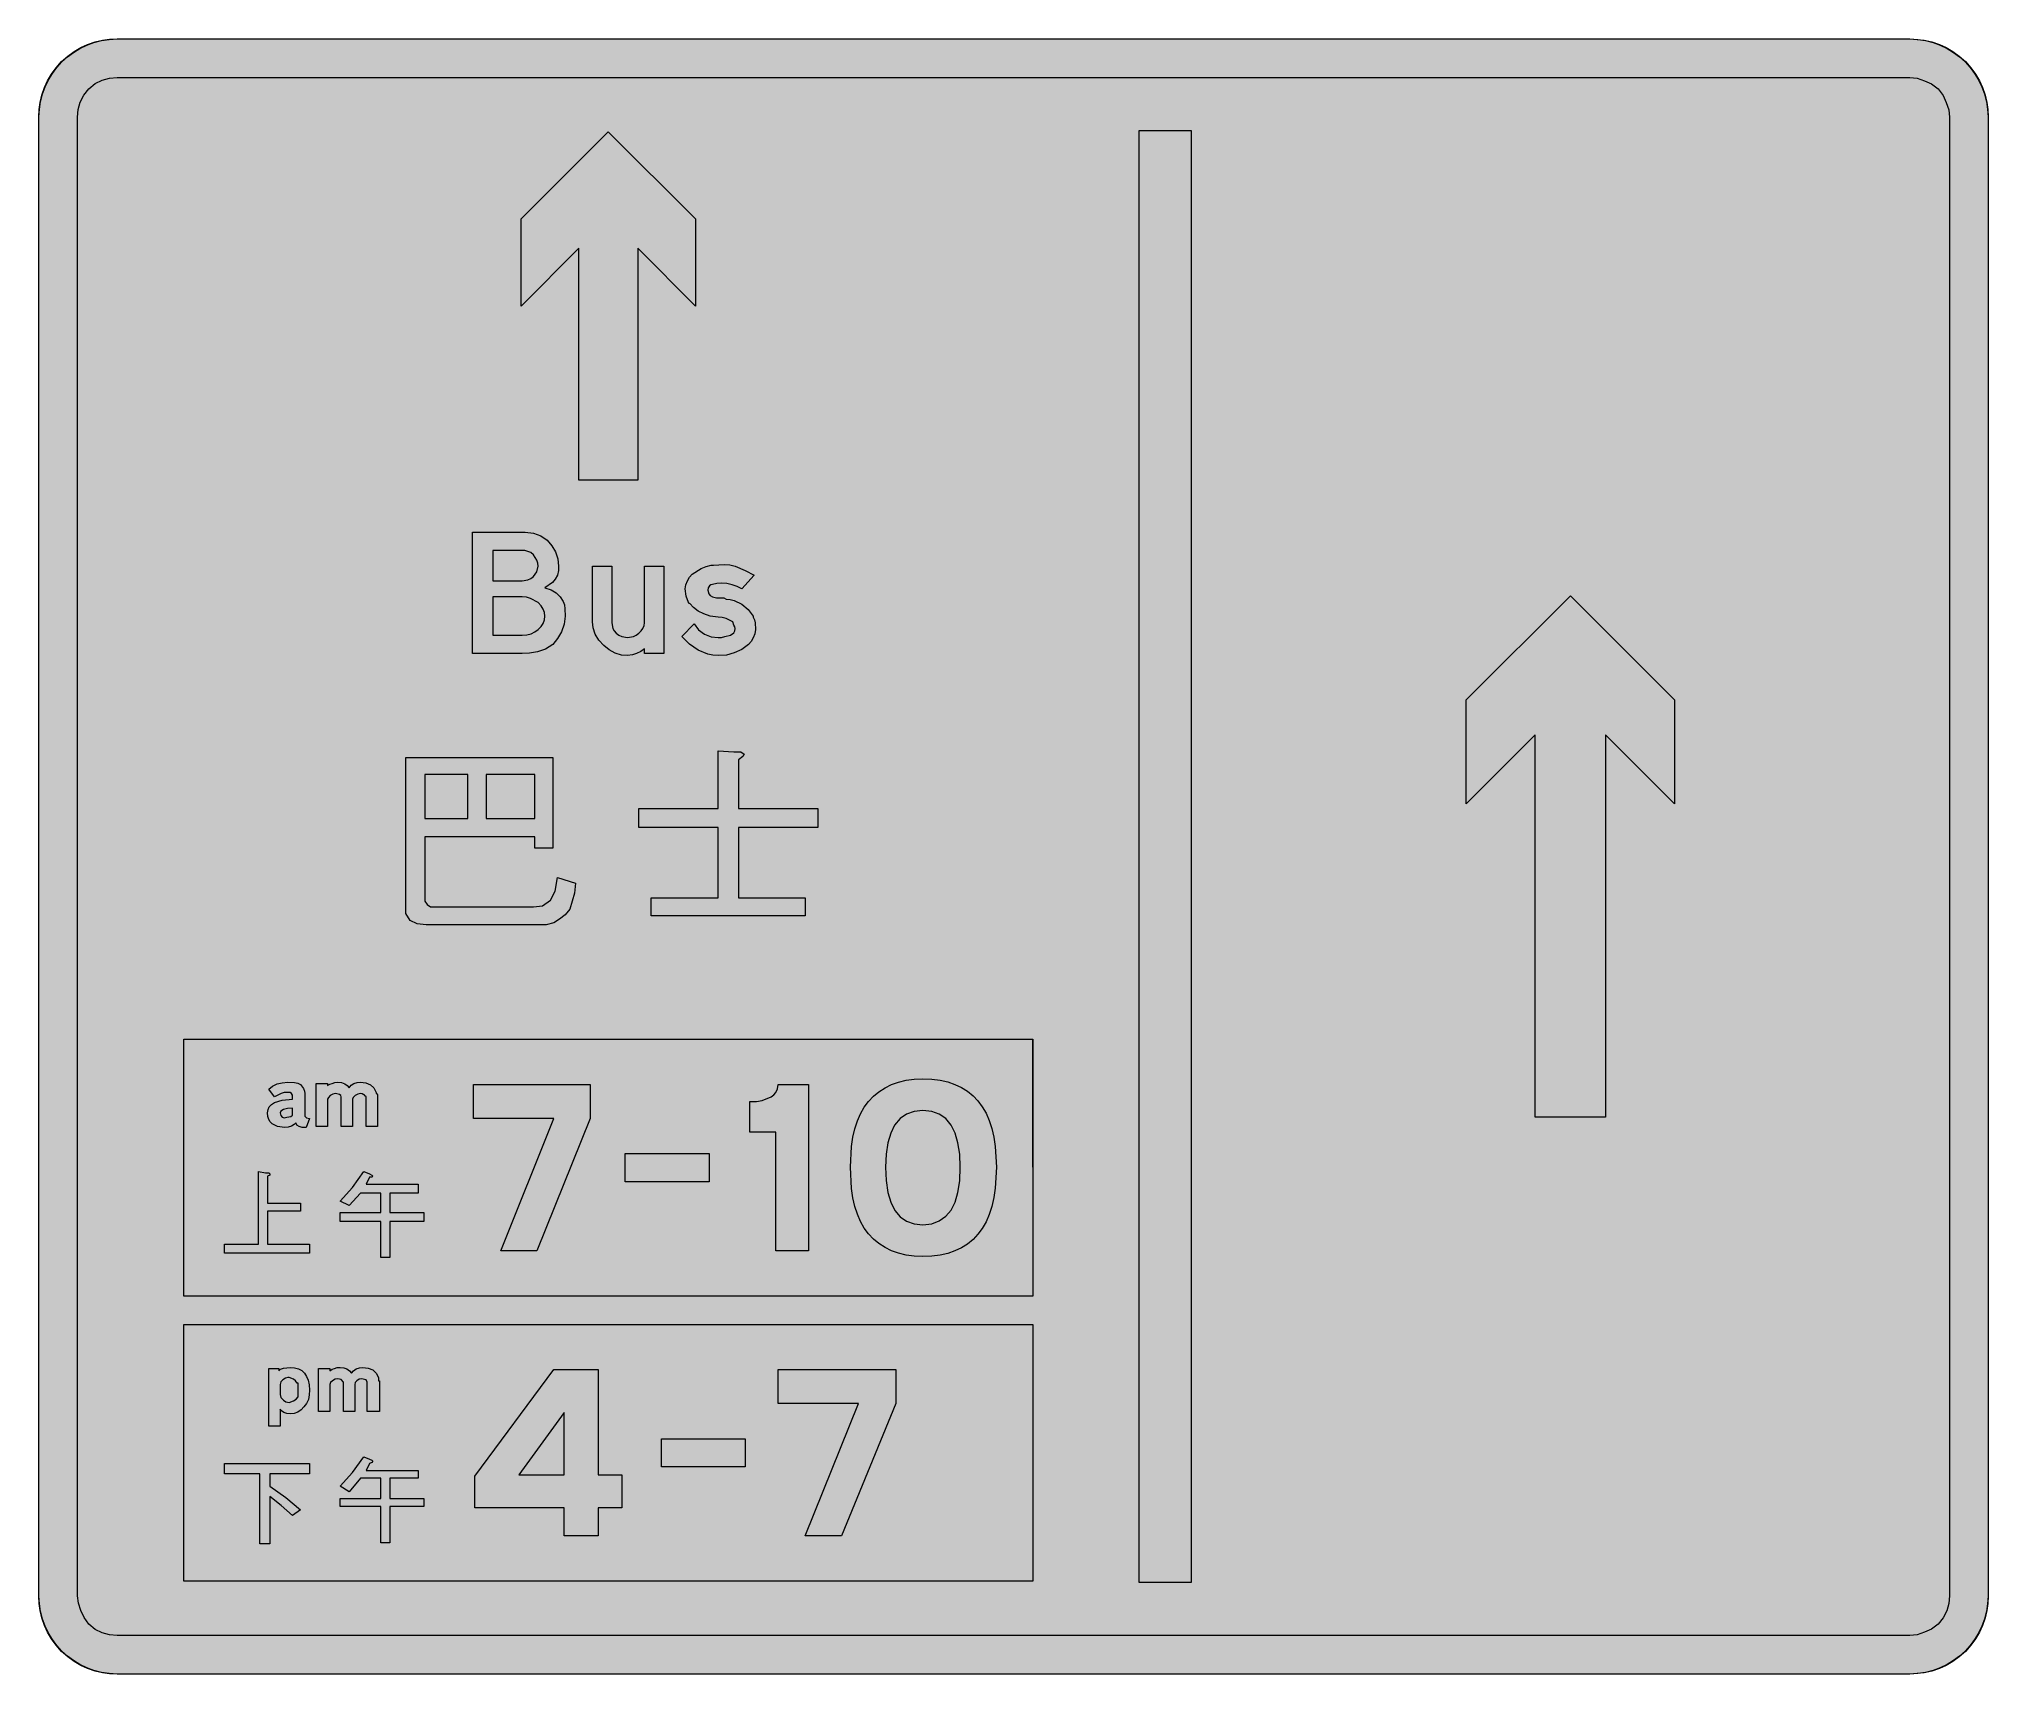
# Model space of a CAD drawing. Header units: metres. Extents: x 130 to 440, y 6 to 266.
import ezdxf

# ---------------------------------------------------------------- set-up
doc = ezdxf.new("R2010")
doc.units = ezdxf.units.M
for name, color, linetype, true_color in [('FILL_BLACK_000000', 7, 'Continuous', 0x000000), ('FILL_BLUE_0000FF', 7, 'Continuous', 0x0000ff), ('FILL_WHITE_FFFFFF', 7, 'Continuous', 0xffffff), ('STROKE_BLUE_0000FF', 7, 'Continuous', 0x0000ff), ('STROKE_WHITE_FFFFFF', 7, 'Continuous', 0xffffff)]:
    doc.layers.add(name, color=color, linetype=linetype, true_color=true_color)

msp = doc.modelspace()

# ---------------------------------------------------------------- hatches: boundary and pattern name
at = {"layer": 'FILL_BLACK_000000', "true_color": 0x000000}
h = msp.add_hatch(color=7, dxfattribs=at)
h.dxf.hatch_style = 1
h.paths.add_polyline_path([(171.65, 92.9), (171.18, 93.06), (170.78, 93.26), (170.64, 93.6), (170.38, 93.34), (169.94, 93.1), (169.4, 92.94), (168.84, 92.88), (167.73, 93.02), (166.88, 93.44), (166.57, 93.77), (166.33, 94.17), (166.19, 94.65), (166.14, 95.22), (166.21, 95.73), (166.41, 96.16), (166.75, 96.54), (167.22, 96.84), (168.46, 97.24), (170.1, 97.38), (170.1, 97.74), (170.08, 98.01), (169.92, 98.28), (169.72, 98.44), (169.38, 98.46), (168.77, 98.44), (168.3, 98.28), (167.22, 97.74), (166.32, 99), (166.92, 99.47), (167.65, 99.81), (168.47, 100.01), (169.38, 100.08), (170.44, 100.03), (170.92, 99.93), (171.36, 99.72), (171.86, 99.07), (172.02, 98.68), (172.08, 98.28), (172.08, 94.68), (172.31, 94.43), (172.8, 94.32), (172.26, 92.88), (171.65, 92.9)])
h.paths.add_polyline_path([(168.48, 94.5), (168.77, 94.43), (169.2, 94.5), (169.85, 94.61), (170.1, 94.86), (170.1, 95.94), (169.31, 95.92), (168.66, 95.76), (168.26, 95.49), (168.12, 95.22), (168.23, 94.79), (168.48, 94.5)], flags=16)
h = msp.add_hatch(color=7, dxfattribs=at)
h.dxf.hatch_style = 1
h.paths.add_polyline_path([(180.07, 97.96), (179.76, 97.67), (179.64, 97.38), (179.64, 93.06), (177.84, 93.06), (177.84, 97.74), (177.78, 97.98), (177.59, 98.14), (176.94, 98.28), (176.52, 98.19), (176.11, 97.96), (175.8, 97.67), (175.68, 97.38), (175.68, 93.06), (173.88, 93.06), (173.88, 99.9), (175.68, 99.9), (175.68, 99.54), (176.04, 99.79), (176.4, 99.9), (176.85, 100.06), (177.3, 100.08), (177.91, 100.02), (178.4, 99.83), (178.79, 99.55), (179.1, 99.18), (179.43, 99.62), (179.87, 99.9), (180.37, 100.04), (180.9, 100.08), (181.77, 99.98), (182.5, 99.67), (183.05, 99.17), (183.42, 98.46), (183.42, 98.35), (183.42, 98.28), (183.58, 98.26), (183.6, 98.1), (183.6, 93.06), (181.8, 93.06), (181.8, 97.74), (181.62, 97.92), (181.6, 98.01), (181.44, 98.1), (181.17, 98.26), (180.9, 98.28), (180.48, 98.19), (180.07, 97.96)])
h = msp.add_hatch(color=7, dxfattribs=at)
h.dxf.hatch_style = 1
h.paths.add_polyline_path([(211.68, 94.32), (198.9, 94.32), (198.9, 99.72), (217.44, 99.72), (217.44, 94.32), (208.98, 73.26), (203.22, 73.26), (211.68, 94.32)])
h = msp.add_hatch(color=7, dxfattribs=at)
h.dxf.hatch_style = 1
h.paths.add_polyline_path([(252.18, 73.26), (246.96, 73.26), (246.96, 92.16), (242.82, 92.16), (242.82, 97.02), (243.88, 97.04), (244.8, 97.2), (246.24, 97.74), (246.67, 98.1), (246.96, 98.46), (247.21, 99.02), (247.32, 99.72), (252.18, 99.72), (252.18, 73.26)])
h = msp.add_hatch(color=7, dxfattribs=at)
h.dxf.hatch_style = 1
h.paths.add_polyline_path([(281.64, 81.73), (281.32, 80.33), (280.91, 79.05), (280.4, 77.89), (279.8, 76.83), (279.11, 75.89), (278.33, 75.06), (277.46, 74.34), (276.5, 73.74), (275.45, 73.24), (274.31, 72.85), (273.08, 72.58), (271.77, 72.41), (270.36, 72.36), (268.98, 72.42), (267.69, 72.59), (266.49, 72.88), (265.37, 73.28), (264.33, 73.79), (263.37, 74.41), (262.5, 75.13), (261.72, 75.96), (261.03, 76.89), (260.43, 77.92), (259.94, 79.07), (259.54, 80.32), (259.23, 81.7), (259.01, 83.2), (258.84, 86.58), (259.01, 89.86), (259.23, 91.32), (259.54, 92.68), (259.94, 93.92), (260.43, 95.06), (261.03, 96.09), (261.72, 97.02), (262.5, 97.85), (263.37, 98.57), (264.33, 99.19), (265.37, 99.7), (266.49, 100.1), (267.69, 100.39), (268.98, 100.56), (270.36, 100.62), (271.77, 100.57), (273.08, 100.4), (274.31, 100.13), (275.45, 99.74), (276.5, 99.25), (277.46, 98.65), (278.33, 97.93), (279.11, 97.11), (279.8, 96.18), (280.4, 95.14), (280.91, 93.98), (281.32, 92.72), (281.64, 91.35), (281.87, 89.87), (282.06, 86.58), (281.87, 83.23), (281.64, 81.73)])
h.paths.add_polyline_path([(275.92, 90.45), (275.46, 92), (274.86, 93.24), (273.98, 94.29), (272.95, 95.02), (271.75, 95.44), (270.36, 95.58), (268.97, 95.44), (267.77, 95.02), (266.74, 94.29), (265.86, 93.24), (265.26, 92), (264.8, 90.45), (264.52, 88.63), (264.42, 86.58), (264.51, 84.43), (264.79, 82.56), (265.26, 80.99), (265.91, 79.69), (266.74, 78.69), (267.76, 77.97), (268.97, 77.54), (270.36, 77.4), (271.75, 77.56), (272.95, 78.03), (273.98, 78.77), (274.86, 79.74), (275.46, 80.99), (275.92, 82.55), (276.2, 84.42), (276.3, 86.58), (276.2, 88.63), (275.92, 90.45)], flags=16)
h = msp.add_hatch(color=7, dxfattribs=at)
h.dxf.hatch_style = 1
h.paths.add_polyline_path([(236.34, 88.74), (236.34, 84.24), (223.02, 84.24), (223.02, 88.74), (236.34, 88.74)])
h = msp.add_hatch(color=7, dxfattribs=at)
h.dxf.hatch_style = 1
h.paths.add_polyline_path([(166.32, 85.68), (166.5, 85.5), (166.5, 85.32), (166.14, 85.14), (166.14, 80.82), (171.36, 80.82), (171.36, 79.56), (166.14, 79.56), (166.14, 74.34), (172.8, 74.34), (172.8, 72.9), (159.3, 72.9), (159.3, 74.34), (164.7, 74.34), (164.7, 85.86), (165.78, 85.68), (166.32, 85.68)])
h = msp.add_hatch(color=7, dxfattribs=at)
h.dxf.hatch_style = 1
h.paths.add_polyline_path([(179.64, 83.34), (181.44, 85.86), (182.34, 85.5), (182.7, 85.32), (182.88, 85.14), (182.7, 84.96), (182.34, 84.96), (181.8, 83.88), (190.08, 83.88), (190.08, 82.44), (185.58, 82.44), (185.58, 79.38), (190.98, 79.38), (190.98, 77.94), (185.58, 77.94), (185.58, 72.18), (184.14, 72.18), (184.14, 77.94), (177.66, 77.94), (177.66, 79.38), (184.14, 79.38), (184.14, 82.44), (180.9, 82.44), (179.1, 80.46), (177.66, 81.18), (179.64, 83.34)])
h = msp.add_hatch(color=7, dxfattribs=at)
h.dxf.hatch_style = 1
h.paths.add_polyline_path([(172.62, 49.63), (172.34, 48.99), (171.9, 48.42), (171.46, 47.95), (170.96, 47.61), (170.38, 47.41), (169.74, 47.34), (169.21, 47.4), (168.73, 47.56), (168.35, 47.8), (168.12, 48.06), (168.12, 45.36), (166.32, 45.36), (166.32, 54.54), (167.94, 54.54), (167.94, 54.18), (168.2, 54.42), (168.64, 54.58), (169.74, 54.72), (170.44, 54.66), (171.05, 54.49), (171.58, 54.2), (172.01, 53.8), (172.35, 53.29), (172.6, 52.67), (172.75, 51.95), (172.8, 51.12), (172.76, 50.34), (172.62, 49.63)])
h.paths.add_polyline_path([(170.67, 49.67), (171, 50.04), (171, 52.2), (170.82, 52.2), (170.6, 52.57), (170.26, 52.85), (169.56, 53.1), (169.38, 53.1), (168.96, 53.01), (168.55, 52.76), (168.24, 52.42), (168.12, 52.02), (168.12, 50.4), (168.26, 49.95), (168.66, 49.5), (169.04, 49.25), (169.56, 49.14), (170.28, 49.39), (170.67, 49.67)], flags=16)
h = msp.add_hatch(color=7, dxfattribs=at)
h.dxf.hatch_style = 1
h.paths.add_polyline_path([(180.34, 52.6), (180.09, 52.31), (180, 52.02), (180, 47.7), (178.2, 47.7), (178.2, 52.38), (177.82, 52.78), (177.3, 52.92), (176.88, 52.83), (176.47, 52.6), (176.16, 52.31), (176.04, 52.02), (176.04, 47.7), (174.24, 47.7), (174.24, 54.54), (176.04, 54.54), (176.04, 54.18), (176.4, 54.43), (176.76, 54.54), (177.21, 54.7), (177.66, 54.72), (178.27, 54.66), (178.76, 54.47), (179.15, 54.19), (179.46, 53.82), (179.79, 54.19), (180.22, 54.47), (180.73, 54.66), (181.26, 54.72), (182.13, 54.62), (182.86, 54.31), (183.41, 53.81), (183.78, 53.1), (183.78, 52.74), (183.78, 52.63), (183.78, 52.56), (183.96, 52.56), (183.96, 47.7), (181.98, 47.7), (181.98, 52.38), (181.8, 52.74), (181.08, 52.92), (180.68, 52.83), (180.34, 52.6)])
h = msp.add_hatch(color=7, dxfattribs=at)
h.dxf.hatch_style = 1
h.paths.add_polyline_path([(222.48, 32.4), (218.7, 32.4), (218.7, 27.9), (213.3, 27.9), (213.3, 32.4), (199.08, 32.4), (199.08, 37.44), (211.68, 54.36), (218.7, 54.36), (218.7, 37.62), (222.48, 37.62), (222.48, 32.4)])
h.paths.add_polyline_path([(213.3, 37.62), (213.3, 47.52), (206.1, 37.62), (213.3, 37.62)], flags=16)
h = msp.add_hatch(color=7, dxfattribs=at)
h.dxf.hatch_style = 1
h.paths.add_polyline_path([(260.1, 48.96), (247.32, 48.96), (247.32, 54.36), (266.04, 54.36), (266.04, 48.96), (257.4, 27.9), (251.64, 27.9), (260.1, 48.96)])
h = msp.add_hatch(color=7, dxfattribs=at)
h.dxf.hatch_style = 1
h.paths.add_polyline_path([(179.64, 37.98), (181.44, 40.5), (182.34, 40.14), (182.7, 39.96), (182.88, 39.78), (182.7, 39.6), (182.34, 39.42), (181.8, 38.34), (190.08, 38.34), (190.08, 37.08), (185.58, 37.08), (185.58, 33.84), (190.98, 33.84), (190.98, 32.58), (185.58, 32.58), (185.58, 26.82), (184.14, 26.82), (184.14, 32.58), (177.66, 32.58), (177.66, 33.84), (184.14, 33.84), (184.14, 37.08), (180.9, 37.08), (179.1, 34.92), (177.66, 35.82), (179.64, 37.98)])
h = msp.add_hatch(color=7, dxfattribs=at)
h.dxf.hatch_style = 1
h.paths.add_polyline_path([(242.1, 43.38), (242.1, 38.88), (228.78, 38.88), (228.78, 43.38), (242.1, 43.38)])
h = msp.add_hatch(color=7, dxfattribs=at)
h.dxf.hatch_style = 1
h.paths.add_polyline_path([(172.8, 39.42), (172.8, 37.8), (166.5, 37.8), (166.5, 35.82), (169.02, 34.02), (171.36, 32.04), (170.1, 31.14), (168.3, 32.76), (166.5, 34.2), (166.5, 26.64), (164.88, 26.64), (164.88, 37.8), (159.3, 37.8), (159.3, 39.42), (172.8, 39.42)])
at = {"layer": 'FILL_BLUE_0000FF', "true_color": 0x0000ff}
h = msp.add_hatch(color=7, dxfattribs=at)
h.dxf.hatch_style = 1
h.paths.add_polyline_path([(427.32, 259.92), (428.49, 259.78), (429.66, 259.38), (430.74, 258.88), (431.82, 258.12), (432.59, 257.04), (433.08, 255.96), (433.49, 254.79), (433.62, 253.62), (433.62, 18.36), (433.52, 17.15), (433.19, 15.97), (432.63, 14.87), (431.82, 13.86), (430.74, 13.09), (429.66, 12.6), (428.49, 12.19), (427.32, 12.06), (142.2, 12.06), (140.99, 12.16), (139.82, 12.49), (138.71, 13.05), (137.7, 13.86), (136.94, 14.94), (136.44, 16.02), (136.04, 17.19), (135.9, 18.36), (135.9, 253.62), (136, 254.83), (136.33, 256), (136.89, 257.11), (137.7, 258.12), (138.71, 258.93), (139.82, 259.49), (140.99, 259.82), (142.2, 259.92), (427.32, 259.92)])
at = {"layer": 'FILL_WHITE_FFFFFF', "true_color": 0xffffff}
h = msp.add_hatch(color=7, dxfattribs=at)
h.dxf.hatch_style = 1
h.paths.add_polyline_path([(439.7, 17.17), (439.56, 16.02), (439.28, 14.87), (438.84, 13.68), (438.37, 12.6), (437.76, 11.54), (437.02, 10.52), (436.14, 9.54), (435.16, 8.66), (434.14, 7.92), (433.08, 7.31), (432, 6.84), (430.79, 6.4), (429.59, 6.12), (427.32, 5.94), (142.2, 5.94), (141.01, 5.98), (139.86, 6.12), (138.71, 6.4), (137.52, 6.84), (136.44, 7.31), (135.38, 7.92), (134.36, 8.66), (133.38, 9.54), (132.5, 10.52), (131.76, 11.54), (131.15, 12.6), (130.68, 13.68), (130.24, 14.87), (129.96, 16.02), (129.82, 17.17), (129.78, 18.36), (129.78, 253.62), (129.82, 254.81), (129.96, 255.96), (130.24, 257.11), (130.68, 258.3), (131.15, 259.38), (131.76, 260.44), (132.5, 261.46), (133.38, 262.44), (134.36, 263.32), (135.38, 264.06), (136.44, 264.67), (137.52, 265.14), (138.71, 265.58), (139.86, 265.86), (141.01, 266), (142.2, 266.04), (427.32, 266.04), (429.59, 265.86), (430.79, 265.58), (432, 265.14), (433.08, 264.67), (434.14, 264.06), (435.16, 263.32), (436.14, 262.44), (437.02, 261.46), (437.76, 260.44), (438.37, 259.38), (438.84, 258.3), (439.28, 257.11), (439.56, 255.96), (439.7, 254.81), (439.74, 253.62), (439.74, 18.36), (439.7, 17.17)])
h = msp.add_hatch(color=7, dxfattribs=at)
h.dxf.hatch_style = 1
h.paths.add_polyline_path([(225, 195.84), (215.64, 195.84), (215.64, 232.74), (206.46, 223.56), (206.46, 237.42), (220.32, 251.28), (234.18, 237.42), (234.18, 223.56), (225, 232.74), (225, 195.84)])
h = msp.add_hatch(color=7, dxfattribs=at)
h.dxf.hatch_style = 1
h.paths.add_polyline_path([(313.02, 251.46), (313.02, 20.52), (304.74, 20.52), (304.74, 251.46), (313.02, 251.46)])
h = msp.add_hatch(color=7, dxfattribs=at)
h.dxf.hatch_style = 1
h.paths.add_polyline_path([(212.64, 177.32), (213.12, 176.58), (213.33, 176.01), (213.43, 175.41), (213.48, 174.24), (213.32, 172.93), (212.89, 171.72), (212.26, 170.65), (211.5, 169.74), (210.34, 168.98), (209.07, 168.55), (207.8, 168.35), (206.64, 168.3), (198.72, 168.3), (198.72, 187.56), (205.56, 187.56), (207.08, 187.59), (208.42, 187.4), (209.58, 186.98), (210.6, 186.3), (211.34, 185.43), (211.9, 184.43), (212.27, 183.34), (212.4, 182.16), (212.38, 181.51), (212.22, 180.72), (211.89, 180.11), (211.43, 179.59), (210.24, 178.74), (211.22, 178.4), (212.02, 177.93), (212.64, 177.32)])
h.paths.add_polyline_path([(208.01, 180.2), (208.44, 180.54), (208.93, 181.28), (209.16, 182.16), (209.1, 182.67), (208.93, 183.13), (208.44, 183.96), (207.99, 184.36), (207.54, 184.5), (207.02, 184.66), (206.64, 184.68), (201.96, 184.68), (201.96, 179.82), (206.64, 179.82), (207.54, 179.98), (208.01, 180.2)], flags=16)
h.paths.add_polyline_path([(208.04, 171.43), (208.65, 171.72), (209.18, 172.1), (209.62, 172.56), (209.96, 173.08), (210.17, 173.64), (210.24, 174.24), (210.17, 174.78), (209.97, 175.32), (209.63, 175.86), (209.16, 176.4), (207.97, 177.05), (207.31, 177.24), (206.64, 177.3), (201.96, 177.3), (201.96, 171.18), (206.64, 171.18), (207.36, 171.25), (208.04, 171.43)], flags=16)
h = msp.add_hatch(color=7, dxfattribs=at)
h.dxf.hatch_style = 1
h.paths.add_polyline_path([(222.41, 168.04), (221.42, 168.34), (220.47, 168.85), (219.6, 169.56), (218.79, 170.43), (218.23, 171.38), (217.9, 172.37), (217.8, 173.34), (217.8, 182.16), (220.86, 182.16), (220.86, 173.16), (221.02, 172.28), (221.24, 171.87), (221.58, 171.54), (222.01, 171.2), (222.48, 170.98), (223.38, 170.82), (224.35, 170.98), (224.77, 171.2), (225.18, 171.54), (225.55, 171.87), (225.83, 172.28), (226.02, 172.73), (226.08, 173.16), (226.08, 182.16), (229.14, 182.16), (229.14, 168.3), (226.08, 168.3), (226.08, 169.02), (225.52, 168.59), (224.82, 168.3), (224.17, 168.05), (223.38, 167.94), (222.41, 168.04)])
h = msp.add_hatch(color=7, dxfattribs=at)
h.dxf.hatch_style = 1
h.paths.add_polyline_path([(237.53, 177.14), (238.32, 177.12), (238.68, 177.12), (239.04, 176.94), (239.71, 176.88), (240.35, 176.72), (241.54, 176.13), (242.56, 175.27), (243.36, 174.24), (243.36, 174.06), (243.57, 173.62), (243.68, 173.14), (243.72, 172.08), (243.63, 171.41), (243.38, 170.77), (243.04, 170.21), (242.64, 169.74), (241.53, 168.93), (240.35, 168.37), (239.1, 168.04), (237.78, 167.94), (236.97, 168), (236.17, 168.16), (234.63, 168.79), (233.22, 169.76), (232.02, 171), (234, 172.98), (234.68, 172.03), (235.62, 171.36), (236.7, 170.95), (237.78, 170.82), (238.32, 170.84), (238.86, 171), (239.76, 171.18), (240.26, 171.58), (240.42, 171.89), (240.48, 172.26), (240.46, 172.53), (240.3, 172.8), (240.12, 173.34), (239.09, 173.83), (238.45, 174), (237.78, 174.06), (236.52, 174.24), (235.51, 174.57), (234.63, 175.03), (233.89, 175.58), (233.28, 176.22), (233.12, 176.24), (233.1, 176.4), (232.7, 177.41), (232.56, 178.56), (232.65, 179.23), (232.9, 179.86), (233.24, 180.43), (233.64, 180.9), (235.1, 181.82), (235.89, 182.14), (236.7, 182.34), (237.06, 182.34), (238.77, 182.45), (239.64, 182.37), (240.48, 182.16), (242.08, 181.51), (243.54, 180.72), (241.56, 178.56), (240.83, 178.93), (240.01, 179.21), (239.16, 179.4), (238.32, 179.46), (237.6, 179.44), (236.88, 179.28), (236.62, 179.22), (236.39, 179.03), (236.22, 178.75), (236.16, 178.38), (236.32, 177.77), (236.54, 177.49), (236.88, 177.3), (237.53, 177.14)])
h = msp.add_hatch(color=7, dxfattribs=at)
h.dxf.hatch_style = 1
h.paths.add_polyline_path([(389.88, 144.36), (378.9, 155.34), (378.9, 94.5), (367.74, 94.5), (367.74, 155.34), (356.76, 144.36), (356.76, 160.92), (373.32, 177.48), (389.88, 160.92), (389.88, 144.36)])
h = msp.add_hatch(color=7, dxfattribs=at)
h.dxf.hatch_style = 1
h.paths.add_polyline_path([(241.38, 152.64), (241.92, 152.28), (241.74, 151.92), (241.02, 151.38), (241.02, 143.64), (253.62, 143.64), (253.62, 140.58), (241.02, 140.58), (241.02, 129.42), (251.64, 129.42), (251.64, 126.54), (227.16, 126.54), (227.16, 129.42), (237.78, 129.42), (237.78, 140.58), (225.18, 140.58), (225.18, 143.64), (237.78, 143.64), (237.78, 152.82), (240.3, 152.64), (241.38, 152.64)])
h = msp.add_hatch(color=7, dxfattribs=at)
h.dxf.hatch_style = 1
h.paths.add_polyline_path([(208.62, 137.34), (208.62, 139.14), (191.16, 139.14), (191.16, 128.88), (191.52, 128.34), (192.06, 127.98), (208.44, 127.98), (209.88, 128.16), (211.14, 129.06), (211.86, 130.5), (212.22, 132.66), (215.1, 131.76), (214.92, 130.14), (214.2, 127.62), (213.48, 126.72), (212.58, 126), (211.68, 125.46), (210.42, 125.1), (191.34, 125.1), (189.9, 125.28), (188.82, 125.82), (188.1, 126.9), (188.1, 151.74), (211.5, 151.74), (211.5, 137.34), (208.62, 137.34)])
h.paths.add_polyline_path([(191.16, 149.04), (191.16, 142.02), (198, 142.02), (198, 149.04), (191.16, 149.04)], flags=16)
h.paths.add_polyline_path([(208.62, 149.04), (200.88, 149.04), (200.88, 142.02), (208.62, 142.02), (208.62, 149.04)], flags=16)
h = msp.add_hatch(color=7, dxfattribs=at)
h.dxf.hatch_style = 1
h.paths.add_polyline_path([(287.82, 106.92), (287.82, 66.06), (152.82, 66.06), (152.82, 106.92), (287.82, 106.92)])
h = msp.add_hatch(color=7, dxfattribs=at)
h.dxf.hatch_style = 1
h.paths.add_polyline_path([(287.82, 61.56), (287.82, 20.7), (152.82, 20.7), (152.82, 61.56), (287.82, 61.56)])

# ---------------------------------------------------------------- linework, layer by layer
at = {"layer": 'FILL_BLACK_000000', "lineweight": 0, "true_color": 0x000000}
for points in [[(171.65, 92.9), (171.18, 93.06), (170.78, 93.26), (170.64, 93.6), (170.38, 93.34), (169.94, 93.1), (169.4, 92.94), (168.84, 92.88), (167.73, 93.02), (166.88, 93.44), (166.57, 93.77), (166.33, 94.17), (166.19, 94.65), (166.14, 95.22), (166.21, 95.73), (166.41, 96.16), (166.75, 96.54), (167.22, 96.84), (168.46, 97.24), (170.1, 97.38), (170.1, 97.74), (170.08, 98.01), (169.92, 98.28), (169.72, 98.44), (169.38, 98.46), (168.77, 98.44), (168.3, 98.28), (167.22, 97.74), (166.32, 99), (166.92, 99.47), (167.65, 99.81), (168.47, 100.01), (169.38, 100.08), (170.44, 100.03), (170.92, 99.93), (171.36, 99.72), (171.86, 99.07), (172.02, 98.68), (172.08, 98.28), (172.08, 94.68), (172.31, 94.43), (172.8, 94.32), (172.26, 92.88)], [(180.07, 97.96), (179.76, 97.67), (179.64, 97.38), (179.64, 93.06), (177.84, 93.06), (177.84, 97.74), (177.78, 97.98), (177.59, 98.14), (176.94, 98.28), (176.52, 98.19), (176.11, 97.96), (175.8, 97.67), (175.68, 97.38), (175.68, 93.06), (173.88, 93.06), (173.88, 99.9), (175.68, 99.9), (175.68, 99.54), (176.04, 99.79), (176.4, 99.9), (176.85, 100.06), (177.3, 100.08), (177.91, 100.02), (178.4, 99.83), (178.79, 99.55), (179.1, 99.18), (179.43, 99.62), (179.87, 99.9), (180.37, 100.04), (180.9, 100.08), (181.77, 99.98), (182.5, 99.67), (183.05, 99.17), (183.42, 98.46), (183.42, 98.35), (183.42, 98.28), (183.58, 98.26), (183.6, 98.1), (183.6, 93.06), (181.8, 93.06), (181.8, 97.74), (181.62, 97.92), (181.6, 98.01), (181.44, 98.1), (181.17, 98.26), (180.9, 98.28), (180.48, 98.19)], [(211.68, 94.32), (198.9, 94.32), (198.9, 99.72), (217.44, 99.72), (217.44, 94.32), (208.98, 73.26), (203.22, 73.26)], [(252.18, 73.26), (246.96, 73.26), (246.96, 92.16), (242.82, 92.16), (242.82, 97.02), (243.88, 97.04), (244.8, 97.2), (246.24, 97.74), (246.67, 98.1), (246.96, 98.46), (247.21, 99.02), (247.32, 99.72), (252.18, 99.72)], [(281.64, 81.73), (281.32, 80.33), (280.91, 79.05), (280.4, 77.89), (279.8, 76.83), (279.11, 75.89), (278.33, 75.06), (277.46, 74.34), (276.5, 73.74), (275.45, 73.24), (274.31, 72.85), (273.08, 72.58), (271.77, 72.41), (270.36, 72.36), (268.98, 72.42), (267.69, 72.59), (266.49, 72.88), (265.37, 73.28), (264.33, 73.79), (263.37, 74.41), (262.5, 75.13), (261.72, 75.96), (261.03, 76.89), (260.43, 77.92), (259.94, 79.07), (259.54, 80.32), (259.23, 81.7), (259.01, 83.2), (258.84, 86.58), (259.01, 89.86), (259.23, 91.32), (259.54, 92.68), (259.94, 93.92), (260.43, 95.06), (261.03, 96.09), (261.72, 97.02), (262.5, 97.85), (263.37, 98.57), (264.33, 99.19), (265.37, 99.7), (266.49, 100.1), (267.69, 100.39), (268.98, 100.56), (270.36, 100.62), (271.77, 100.57), (273.08, 100.4), (274.31, 100.13), (275.45, 99.74), (276.5, 99.25), (277.46, 98.65), (278.33, 97.93), (279.11, 97.11), (279.8, 96.18), (280.4, 95.14), (280.91, 93.98), (281.32, 92.72), (281.64, 91.35), (281.87, 89.87), (282.06, 86.58), (281.87, 83.23)], [(168.48, 94.5), (168.77, 94.43), (169.2, 94.5), (169.85, 94.61), (170.1, 94.86), (170.1, 95.94), (169.31, 95.92), (168.66, 95.76), (168.26, 95.49), (168.12, 95.22), (168.23, 94.79)], [(275.92, 90.45), (275.46, 92), (274.86, 93.24), (273.98, 94.29), (272.95, 95.02), (271.75, 95.44), (270.36, 95.58), (268.97, 95.44), (267.77, 95.02), (266.74, 94.29), (265.86, 93.24), (265.26, 92), (264.8, 90.45), (264.52, 88.63), (264.42, 86.58), (264.51, 84.43), (264.79, 82.56), (265.26, 80.99), (265.91, 79.69), (266.74, 78.69), (267.76, 77.97), (268.97, 77.54), (270.36, 77.4), (271.75, 77.56), (272.95, 78.03), (273.98, 78.77), (274.86, 79.74), (275.46, 80.99), (275.92, 82.55), (276.2, 84.42), (276.3, 86.58), (276.2, 88.63)], [(236.34, 88.74), (236.34, 84.24), (223.02, 84.24), (223.02, 88.74)], [(166.32, 85.68), (166.5, 85.5), (166.5, 85.32), (166.14, 85.14), (166.14, 80.82), (171.36, 80.82), (171.36, 79.56), (166.14, 79.56), (166.14, 74.34), (172.8, 74.34), (172.8, 72.9), (159.3, 72.9), (159.3, 74.34), (164.7, 74.34), (164.7, 85.86), (165.78, 85.68)], [(179.64, 83.34), (181.44, 85.86), (182.34, 85.5), (182.7, 85.32), (182.88, 85.14), (182.7, 84.96), (182.34, 84.96), (181.8, 83.88), (190.08, 83.88), (190.08, 82.44), (185.58, 82.44), (185.58, 79.38), (190.98, 79.38), (190.98, 77.94), (185.58, 77.94), (185.58, 72.18), (184.14, 72.18), (184.14, 77.94), (177.66, 77.94), (177.66, 79.38), (184.14, 79.38), (184.14, 82.44), (180.9, 82.44), (179.1, 80.46), (177.66, 81.18)], [(172.62, 49.63), (172.34, 48.99), (171.9, 48.42), (171.46, 47.95), (170.96, 47.61), (170.38, 47.41), (169.74, 47.34), (169.21, 47.4), (168.73, 47.56), (168.35, 47.8), (168.12, 48.06), (168.12, 45.36), (166.32, 45.36), (166.32, 54.54), (167.94, 54.54), (167.94, 54.18), (168.2, 54.42), (168.64, 54.58), (169.74, 54.72), (170.44, 54.66), (171.05, 54.49), (171.58, 54.2), (172.01, 53.8), (172.35, 53.29), (172.6, 52.67), (172.75, 51.95), (172.8, 51.12), (172.76, 50.34)], [(170.67, 49.67), (171, 50.04), (171, 52.2), (170.82, 52.2), (170.6, 52.57), (170.26, 52.85), (169.56, 53.1), (169.38, 53.1), (168.96, 53.01), (168.55, 52.76), (168.24, 52.42), (168.12, 52.02), (168.12, 50.4), (168.26, 49.95), (168.66, 49.5), (169.04, 49.25), (169.56, 49.14), (170.28, 49.39)], [(180.34, 52.6), (180.09, 52.31), (180, 52.02), (180, 47.7), (178.2, 47.7), (178.2, 52.38), (177.82, 52.78), (177.3, 52.92), (176.88, 52.83), (176.47, 52.6), (176.16, 52.31), (176.04, 52.02), (176.04, 47.7), (174.24, 47.7), (174.24, 54.54), (176.04, 54.54), (176.04, 54.18), (176.4, 54.43), (176.76, 54.54), (177.21, 54.7), (177.66, 54.72), (178.27, 54.66), (178.76, 54.47), (179.15, 54.19), (179.46, 53.82), (179.79, 54.19), (180.22, 54.47), (180.73, 54.66), (181.26, 54.72), (182.13, 54.62), (182.86, 54.31), (183.41, 53.81), (183.78, 53.1), (183.78, 52.74), (183.78, 52.63), (183.78, 52.56), (183.96, 52.56), (183.96, 47.7), (181.98, 47.7), (181.98, 52.38), (181.8, 52.74), (181.08, 52.92), (180.68, 52.83)], [(222.48, 32.4), (218.7, 32.4), (218.7, 27.9), (213.3, 27.9), (213.3, 32.4), (199.08, 32.4), (199.08, 37.44), (211.68, 54.36), (218.7, 54.36), (218.7, 37.62), (222.48, 37.62)], [(260.1, 48.96), (247.32, 48.96), (247.32, 54.36), (266.04, 54.36), (266.04, 48.96), (257.4, 27.9), (251.64, 27.9)], [(213.3, 37.62), (213.3, 47.52), (206.1, 37.62)], [(179.64, 37.98), (181.44, 40.5), (182.34, 40.14), (182.7, 39.96), (182.88, 39.78), (182.7, 39.6), (182.34, 39.42), (181.8, 38.34), (190.08, 38.34), (190.08, 37.08), (185.58, 37.08), (185.58, 33.84), (190.98, 33.84), (190.98, 32.58), (185.58, 32.58), (185.58, 26.82), (184.14, 26.82), (184.14, 32.58), (177.66, 32.58), (177.66, 33.84), (184.14, 33.84), (184.14, 37.08), (180.9, 37.08), (179.1, 34.92), (177.66, 35.82)], [(242.1, 43.38), (242.1, 38.88), (228.78, 38.88), (228.78, 43.38)], [(172.8, 39.42), (172.8, 37.8), (166.5, 37.8), (166.5, 35.82), (169.02, 34.02), (171.36, 32.04), (170.1, 31.14), (168.3, 32.76), (166.5, 34.2), (166.5, 26.64), (164.88, 26.64), (164.88, 37.8), (159.3, 37.8), (159.3, 39.42)]]:
    msp.add_lwpolyline(points, close=True, dxfattribs=at)
at = {"layer": 'FILL_BLUE_0000FF', "lineweight": 0, "true_color": 0x0000ff}
msp.add_lwpolyline([(427.32, 259.92), (428.49, 259.78), (429.66, 259.38), (430.74, 258.88), (431.82, 258.12), (432.59, 257.04), (433.08, 255.96), (433.49, 254.79), (433.62, 253.62), (433.62, 18.36), (433.52, 17.15), (433.19, 15.97), (432.63, 14.87), (431.82, 13.86), (430.74, 13.09), (429.66, 12.6), (428.49, 12.19), (427.32, 12.06), (142.2, 12.06), (140.99, 12.16), (139.82, 12.49), (138.71, 13.05), (137.7, 13.86), (136.94, 14.94), (136.44, 16.02), (136.04, 17.19), (135.9, 18.36), (135.9, 253.62), (136, 254.83), (136.33, 256), (136.89, 257.11), (137.7, 258.12), (138.71, 258.93), (139.82, 259.49), (140.99, 259.82), (142.2, 259.92)], close=True, dxfattribs=at)
at = {"layer": 'FILL_WHITE_FFFFFF', "lineweight": 0, "true_color": 0xffffff}
for points in [[(439.7, 17.17), (439.56, 16.02), (439.28, 14.87), (438.84, 13.68), (438.37, 12.6), (437.76, 11.54), (437.02, 10.52), (436.14, 9.54), (435.16, 8.66), (434.14, 7.92), (433.08, 7.31), (432, 6.84), (430.79, 6.4), (429.59, 6.12), (427.32, 5.94), (142.2, 5.94), (141.01, 5.98), (139.86, 6.12), (138.71, 6.4), (137.52, 6.84), (136.44, 7.31), (135.38, 7.92), (134.36, 8.66), (133.38, 9.54), (132.5, 10.52), (131.76, 11.54), (131.15, 12.6), (130.68, 13.68), (130.24, 14.87), (129.96, 16.02), (129.82, 17.17), (129.78, 18.36), (129.78, 253.62), (129.82, 254.81), (129.96, 255.96), (130.24, 257.11), (130.68, 258.3), (131.15, 259.38), (131.76, 260.44), (132.5, 261.46), (133.38, 262.44), (134.36, 263.32), (135.38, 264.06), (136.44, 264.67), (137.52, 265.14), (138.71, 265.58), (139.86, 265.86), (141.01, 266), (142.2, 266.04), (427.32, 266.04), (429.59, 265.86), (430.79, 265.58), (432, 265.14), (433.08, 264.67), (434.14, 264.06), (435.16, 263.32), (436.14, 262.44), (437.02, 261.46), (437.76, 260.44), (438.37, 259.38), (438.84, 258.3), (439.28, 257.11), (439.56, 255.96), (439.7, 254.81), (439.74, 253.62), (439.74, 18.36)], [(225, 195.84), (215.64, 195.84), (215.64, 232.74), (206.46, 223.56), (206.46, 237.42), (220.32, 251.28), (234.18, 237.42), (234.18, 223.56), (225, 232.74)], [(313.02, 251.46), (313.02, 20.52), (304.74, 20.52), (304.74, 251.46)], [(212.64, 177.32), (213.12, 176.58), (213.33, 176.01), (213.43, 175.41), (213.48, 174.24), (213.32, 172.93), (212.89, 171.72), (212.26, 170.65), (211.5, 169.74), (210.34, 168.98), (209.07, 168.55), (207.8, 168.35), (206.64, 168.3), (198.72, 168.3), (198.72, 187.56), (205.56, 187.56), (207.08, 187.59), (208.42, 187.4), (209.58, 186.98), (210.6, 186.3), (211.34, 185.43), (211.9, 184.43), (212.27, 183.34), (212.4, 182.16), (212.38, 181.51), (212.22, 180.72), (211.89, 180.11), (211.43, 179.59), (210.24, 178.74), (211.22, 178.4), (212.02, 177.93)], [(208.01, 180.2), (208.44, 180.54), (208.93, 181.28), (209.16, 182.16), (209.1, 182.67), (208.93, 183.13), (208.44, 183.96), (207.99, 184.36), (207.54, 184.5), (207.02, 184.66), (206.64, 184.68), (201.96, 184.68), (201.96, 179.82), (206.64, 179.82), (207.54, 179.98)], [(222.41, 168.04), (221.42, 168.34), (220.47, 168.85), (219.6, 169.56), (218.79, 170.43), (218.23, 171.38), (217.9, 172.37), (217.8, 173.34), (217.8, 182.16), (220.86, 182.16), (220.86, 173.16), (221.02, 172.28), (221.24, 171.87), (221.58, 171.54), (222.01, 171.2), (222.48, 170.98), (223.38, 170.82), (224.35, 170.98), (224.77, 171.2), (225.18, 171.54), (225.55, 171.87), (225.83, 172.28), (226.02, 172.73), (226.08, 173.16), (226.08, 182.16), (229.14, 182.16), (229.14, 168.3), (226.08, 168.3), (226.08, 169.02), (225.52, 168.59), (224.82, 168.3), (224.17, 168.05), (223.38, 167.94)], [(237.53, 177.14), (238.32, 177.12), (238.68, 177.12), (239.04, 176.94), (239.71, 176.88), (240.35, 176.72), (241.54, 176.13), (242.56, 175.27), (243.36, 174.24), (243.36, 174.06), (243.57, 173.62), (243.68, 173.14), (243.72, 172.08), (243.63, 171.41), (243.38, 170.77), (243.04, 170.21), (242.64, 169.74), (241.53, 168.93), (240.35, 168.37), (239.1, 168.04), (237.78, 167.94), (236.97, 168), (236.17, 168.16), (234.63, 168.79), (233.22, 169.76), (232.02, 171), (234, 172.98), (234.68, 172.03), (235.62, 171.36), (236.7, 170.95), (237.78, 170.82), (238.32, 170.84), (238.86, 171), (239.76, 171.18), (240.26, 171.58), (240.42, 171.89), (240.48, 172.26), (240.46, 172.53), (240.3, 172.8), (240.12, 173.34), (239.09, 173.83), (238.45, 174), (237.78, 174.06), (236.52, 174.24), (235.51, 174.57), (234.63, 175.03), (233.89, 175.58), (233.28, 176.22), (233.12, 176.24), (233.1, 176.4), (232.7, 177.41), (232.56, 178.56), (232.65, 179.23), (232.9, 179.86), (233.24, 180.43), (233.64, 180.9), (235.1, 181.82), (235.89, 182.14), (236.7, 182.34), (237.06, 182.34), (238.77, 182.45), (239.64, 182.37), (240.48, 182.16), (242.08, 181.51), (243.54, 180.72), (241.56, 178.56), (240.83, 178.93), (240.01, 179.21), (239.16, 179.4), (238.32, 179.46), (237.6, 179.44), (236.88, 179.28), (236.62, 179.22), (236.39, 179.03), (236.22, 178.75), (236.16, 178.38), (236.32, 177.77), (236.54, 177.49), (236.88, 177.3)], [(208.04, 171.43), (208.65, 171.72), (209.18, 172.1), (209.62, 172.56), (209.96, 173.08), (210.17, 173.64), (210.24, 174.24), (210.17, 174.78), (209.97, 175.32), (209.63, 175.86), (209.16, 176.4), (207.97, 177.05), (207.31, 177.24), (206.64, 177.3), (201.96, 177.3), (201.96, 171.18), (206.64, 171.18), (207.36, 171.25)], [(389.88, 144.36), (378.9, 155.34), (378.9, 94.5), (367.74, 94.5), (367.74, 155.34), (356.76, 144.36), (356.76, 160.92), (373.32, 177.48), (389.88, 160.92)], [(241.38, 152.64), (241.92, 152.28), (241.74, 151.92), (241.02, 151.38), (241.02, 143.64), (253.62, 143.64), (253.62, 140.58), (241.02, 140.58), (241.02, 129.42), (251.64, 129.42), (251.64, 126.54), (227.16, 126.54), (227.16, 129.42), (237.78, 129.42), (237.78, 140.58), (225.18, 140.58), (225.18, 143.64), (237.78, 143.64), (237.78, 152.82), (240.3, 152.64)], [(208.62, 137.34), (208.62, 139.14), (191.16, 139.14), (191.16, 128.88), (191.52, 128.34), (192.06, 127.98), (208.44, 127.98), (209.88, 128.16), (211.14, 129.06), (211.86, 130.5), (212.22, 132.66), (215.1, 131.76), (214.92, 130.14), (214.2, 127.62), (213.48, 126.72), (212.58, 126), (211.68, 125.46), (210.42, 125.1), (191.34, 125.1), (189.9, 125.28), (188.82, 125.82), (188.1, 126.9), (188.1, 151.74), (211.5, 151.74), (211.5, 137.34)], [(191.16, 149.04), (191.16, 142.02), (198, 142.02), (198, 149.04)], [(208.62, 149.04), (200.88, 149.04), (200.88, 142.02), (208.62, 142.02)]]:
    msp.add_lwpolyline(points, close=True, dxfattribs=at)
at = {"layer": 'FILL_WHITE_FFFFFF', "lineweight": 0, "true_color": 0x0000ff}
for points in [[(287.82, 106.92), (287.82, 66.06), (152.82, 66.06), (152.82, 106.92)], [(287.82, 61.56), (287.82, 20.7), (152.82, 20.7), (152.82, 61.56)]]:
    msp.add_lwpolyline(points, close=True, dxfattribs=at)
at = {"layer": 'STROKE_BLUE_0000FF', "lineweight": 0, "true_color": 0x0000ff}
for points in [[(129.78, 253.62), (129.844336, 254.88668), (130.033125, 256.1175), (130.340039, 257.306133), (130.75875, 258.44625), (131.28293, 259.531523), (131.90625, 260.555625), (132.622383, 261.512227), (133.425, 262.395), (134.307773, 263.197617), (135.264375, 263.91375), (136.288477, 264.53707), (137.37375, 265.06125), (138.513867, 265.479961), (139.7025, 265.786875), (140.93332, 265.975664), (142.2, 266.04)], [(142.2, 266.04), (427.32, 266.04)], [(427.32, 266.04), (428.58668, 265.975664), (429.8175, 265.786875), (431.006133, 265.479961), (432.14625, 265.06125), (433.231523, 264.53707), (434.255625, 263.91375), (435.212227, 263.197617), (436.095, 262.395), (436.897617, 261.512227), (437.61375, 260.555625), (438.23707, 259.531523), (438.76125, 258.44625), (439.179961, 257.306133), (439.486875, 256.1175), (439.675664, 254.88668), (439.74, 253.62)], [(129.78, 18.36), (129.78, 253.62)], [(439.74, 253.62), (439.74, 18.36)], [(142.2, 5.94), (140.93332, 6.004336), (139.7025, 6.193125), (138.513867, 6.500039), (137.37375, 6.91875), (136.288477, 7.44293), (135.264375, 8.06625), (134.307773, 8.782383), (133.425, 9.585), (132.622383, 10.467773), (131.90625, 11.424375), (131.28293, 12.448477), (130.75875, 13.53375), (130.340039, 14.673867), (130.033125, 15.8625), (129.844336, 17.09332), (129.78, 18.36)], [(439.74, 18.36), (439.675664, 17.09332), (439.486875, 15.8625), (439.179961, 14.673867), (438.76125, 13.53375), (438.23707, 12.448477), (437.61375, 11.424375), (436.897617, 10.467773), (436.095, 9.585), (435.212227, 8.782383), (434.255625, 8.06625), (433.231523, 7.44293), (432.14625, 6.91875), (431.006133, 6.500039), (429.8175, 6.193125), (428.58668, 6.004336), (427.32, 5.94)], [(427.32, 5.94), (142.2, 5.94)]]:
    msp.add_lwpolyline(points, dxfattribs=at)
at = {"layer": 'STROKE_WHITE_FFFFFF', "lineweight": 0, "true_color": 0xffffff}
msp.add_lwpolyline([(287.82, 86.58), (287.82, 106.92)], dxfattribs=at)

doc.saveas('drawing.dxf')
